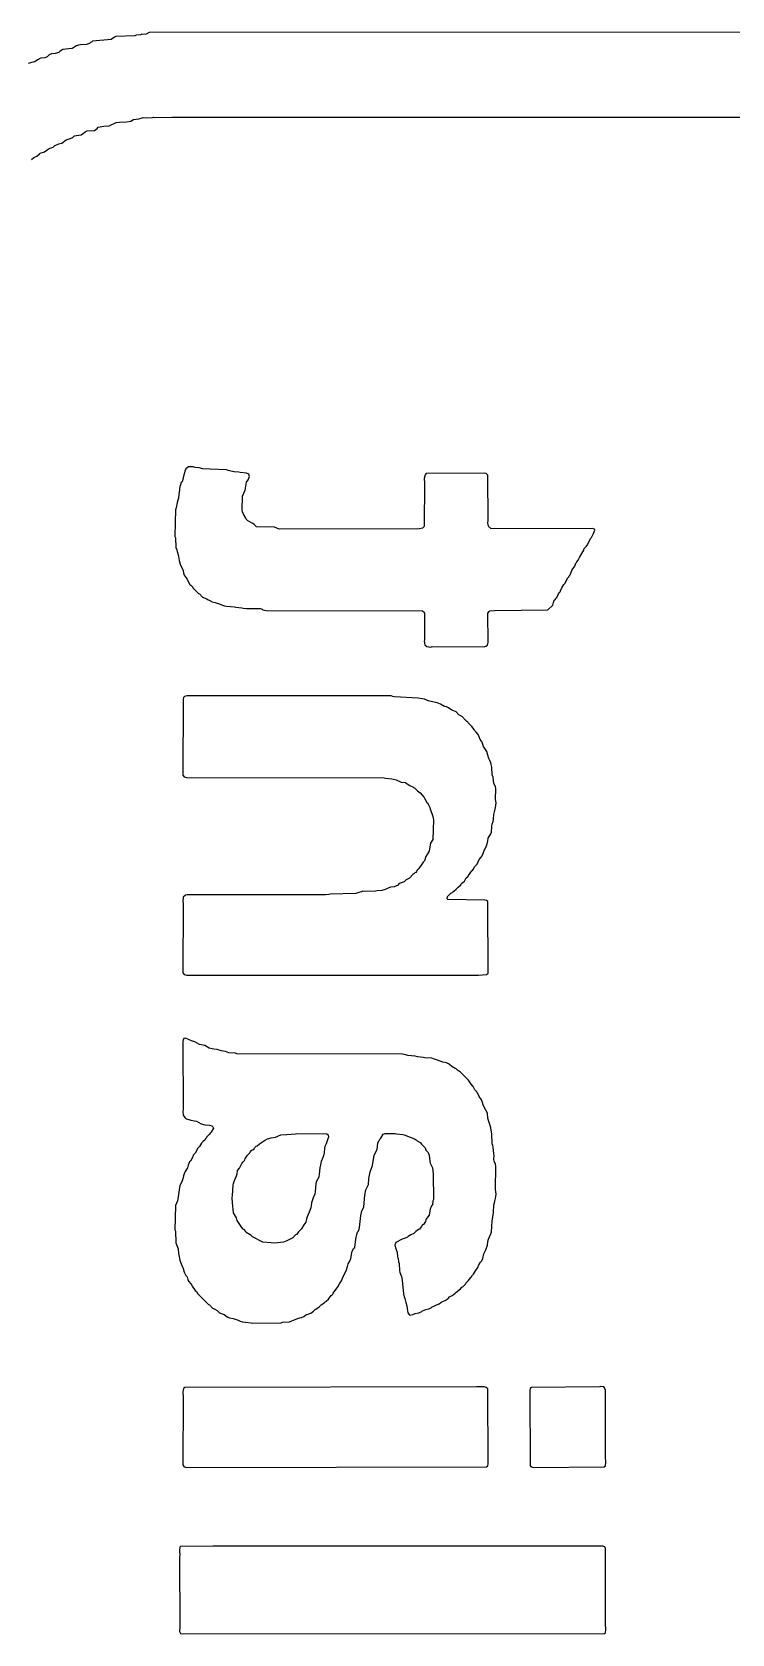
# Model space of a CAD drawing. Header units: inches. Extents: x -0.8 to 12, y -0.1 to 3.7.
# Drawn here: x 0.1511 to 0.2302, y 1.5393 to 1.7201 of the extents above; entities that cross this region are included whole.
import ezdxf

# ---------------------------------------------------------------- set-up
doc = ezdxf.new("R2010")
doc.units = ezdxf.units.IN
doc.header["$MEASUREMENT"] = 0
doc.layers.add('Bottom Overlay', color=54, linetype='Continuous')

msp = doc.modelspace()

# ---------------------------------------------------------------- linework, layer by layer
at = {"layer": 'Bottom Overlay'}
for p, q in [((0.16274, 1.71966), (0.1606, 1.71959)), ((0.16289, 1.71972), (0.16274, 1.71966)), ((0.16336, 1.71977), (0.16289, 1.71972)), ((0.16351, 1.71982), (0.16336, 1.71977)), ((0.16354, 1.71979), (0.16351, 1.71982)), ((0.16403, 1.71982), (0.16354, 1.71979)), ((0.16434, 1.72002), (0.16403, 1.71982)), ((0.32172, 1.72008), (0.16434, 1.72002)), ((0.15432, 1.71791), (0.15417, 1.71775)), ((0.1546, 1.71809), (0.15432, 1.71791)), ((0.1553, 1.71817), (0.1546, 1.71809)), ((0.15566, 1.71822), (0.1553, 1.71817)), ((0.15613, 1.71853), (0.15566, 1.71822)), ((0.15639, 1.71858), (0.15613, 1.71853)), ((0.15659, 1.71863), (0.15639, 1.71858)), ((0.15726, 1.71868), (0.15659, 1.71863)), ((0.15763, 1.71879), (0.15726, 1.71868)), ((0.15773, 1.71889), (0.15763, 1.71879)), ((0.15783, 1.71894), (0.15773, 1.71889)), ((0.15794, 1.71904), (0.15783, 1.71894)), ((0.16005, 1.71925), (0.15794, 1.71904)), ((0.16042, 1.71951), (0.16005, 1.71925)), ((0.1606, 1.71959), (0.16042, 1.71951)), ((0.15122, 1.71667), (0.15068, 1.71654)), ((0.15143, 1.71672), (0.15122, 1.71667)), ((0.15174, 1.71693), (0.15143, 1.71672)), ((0.15184, 1.71698), (0.15174, 1.71693)), ((0.15192, 1.71706), (0.15184, 1.71698)), ((0.15213, 1.71711), (0.15192, 1.71706)), ((0.15256, 1.71718), (0.15213, 1.71711)), ((0.15282, 1.71729), (0.15256, 1.71718)), ((0.15298, 1.71744), (0.15282, 1.71729)), ((0.15308, 1.71749), (0.15298, 1.71744)), ((0.15334, 1.7176), (0.15308, 1.71749)), ((0.15375, 1.71765), (0.15334, 1.7176)), ((0.15417, 1.71775), (0.15375, 1.71765)), ((0.15695, 1.70866), (0.15711, 1.70882)), ((0.15711, 1.70882), (0.15737, 1.70892)), ((0.15737, 1.70892), (0.15819, 1.70897)), ((0.15819, 1.70897), (0.15848, 1.7092)), ((0.15848, 1.7092), (0.15861, 1.70933)), ((0.15861, 1.70933), (0.15923, 1.70944)), ((0.15923, 1.70944), (0.15985, 1.70949)), ((0.15985, 1.70949), (0.16062, 1.70985)), ((0.16062, 1.70985), (0.16098, 1.7099)), ((0.16098, 1.7099), (0.16181, 1.70995)), ((0.16181, 1.70995), (0.16227, 1.71)), ((0.16227, 1.71), (0.16258, 1.71021)), ((0.16258, 1.71021), (0.16318, 1.71029)), ((0.16318, 1.71029), (0.16346, 1.71037)), ((0.16346, 1.71037), (0.16367, 1.71042)), ((0.16367, 1.71042), (0.164, 1.71039)), ((0.164, 1.71039), (0.16473, 1.71044)), ((0.16473, 1.71044), (0.16486, 1.71047)), ((0.16486, 1.71047), (0.16501, 1.71042)), ((0.16501, 1.71042), (0.16692, 1.71047)), ((0.16692, 1.71047), (0.32143, 1.71044)), ((0.15318, 1.70696), (0.15352, 1.70709)), ((0.15352, 1.70709), (0.1537, 1.70727)), ((0.1537, 1.70727), (0.1538, 1.70732)), ((0.1538, 1.70732), (0.15417, 1.70747)), ((0.15417, 1.70747), (0.15448, 1.70753)), ((0.15448, 1.70753), (0.15499, 1.70789)), ((0.15499, 1.70789), (0.15564, 1.70812)), ((0.15564, 1.70812), (0.15572, 1.7082)), ((0.15572, 1.7082), (0.15582, 1.70825)), ((0.15582, 1.70825), (0.15592, 1.70835)), ((0.15592, 1.70835), (0.15613, 1.7084)), ((0.15613, 1.7084), (0.15667, 1.70848)), ((0.15667, 1.70848), (0.15695, 1.70866)), ((0.15107, 1.70567), (0.15132, 1.70592)), ((0.15132, 1.70592), (0.15166, 1.70605)), ((0.15166, 1.70605), (0.15197, 1.70631)), ((0.15197, 1.70631), (0.15205, 1.70639)), ((0.15205, 1.70639), (0.15254, 1.70657)), ((0.15254, 1.70657), (0.15285, 1.70678)), ((0.15285, 1.70678), (0.15293, 1.70685)), ((0.15293, 1.70685), (0.15318, 1.70696)), ((0.16878, 1.67101), (0.1685, 1.67078)), ((0.16932, 1.67098), (0.16878, 1.67101)), ((0.16953, 1.67093), (0.16932, 1.67098)), ((0.17, 1.67088), (0.16953, 1.67093)), ((0.17041, 1.67078), (0.17, 1.67088)), ((0.16798, 1.66923), (0.16788, 1.66897)), ((0.16806, 1.66931), (0.16798, 1.66923)), ((0.16816, 1.66956), (0.16806, 1.66931)), ((0.16824, 1.66995), (0.16816, 1.66956)), ((0.16834, 1.67031), (0.16824, 1.66995)), ((0.16839, 1.67052), (0.16834, 1.67031)), ((0.1685, 1.67078), (0.16839, 1.67052)), ((0.17124, 1.67073), (0.17041, 1.67078)), ((0.17307, 1.67065), (0.17124, 1.67073)), ((0.17328, 1.6706), (0.17307, 1.67065)), ((0.17356, 1.67052), (0.17328, 1.6706)), ((0.17395, 1.67044), (0.17356, 1.67052)), ((0.17446, 1.67039), (0.17395, 1.67044)), ((0.17462, 1.67034), (0.17446, 1.67039)), ((0.17534, 1.67029), (0.17462, 1.67034)), ((0.17521, 1.66835), (0.17534, 1.66925)), ((0.1756, 1.67018), (0.17534, 1.67029)), ((0.17534, 1.66925), (0.17552, 1.66954)), ((0.17552, 1.66954), (0.17568, 1.6699)), ((0.17568, 1.6699), (0.1756, 1.67018)), ((0.19551, 1.67011), (0.19541, 1.66969)), ((0.19541, 1.66969), (0.19546, 1.66918)), ((0.19546, 1.66918), (0.19541, 1.66427)), ((0.19564, 1.67024), (0.19551, 1.67011)), ((0.2022, 1.67029), (0.19564, 1.67024)), ((0.20241, 1.67024), (0.2022, 1.67029)), ((0.20259, 1.67005), (0.20241, 1.67024)), ((0.20264, 1.66489), (0.20259, 1.67005)), ((0.16759, 1.66724), (0.16752, 1.66696)), ((0.16765, 1.66745), (0.16759, 1.66724)), ((0.16772, 1.66789), (0.16765, 1.66745)), ((0.16778, 1.6684), (0.16772, 1.66789)), ((0.16783, 1.66876), (0.16778, 1.6684)), ((0.16788, 1.66897), (0.16783, 1.66876)), ((0.17485, 1.66613), (0.1749, 1.66768)), ((0.1749, 1.66768), (0.17521, 1.66835)), ((0.16734, 1.66615), (0.16728, 1.66471)), ((0.16739, 1.66636), (0.16734, 1.66615)), ((0.16752, 1.66696), (0.16739, 1.66636)), ((0.1749, 1.66592), (0.17485, 1.66613)), ((0.17501, 1.66566), (0.1749, 1.66592)), ((0.17526, 1.6652), (0.17501, 1.66566)), ((0.16728, 1.66471), (0.16726, 1.66313)), ((0.17532, 1.6651), (0.17526, 1.6652)), ((0.1755, 1.66492), (0.17532, 1.6651)), ((0.17606, 1.66461), (0.1755, 1.66492)), ((0.17619, 1.66448), (0.17606, 1.66461)), ((0.17648, 1.66424), (0.17619, 1.66448)), ((0.17849, 1.66419), (0.17648, 1.66424)), ((0.17903, 1.66396), (0.17849, 1.66419)), ((0.19487, 1.66399), (0.17903, 1.66396)), ((0.19523, 1.66409), (0.19487, 1.66399)), ((0.19541, 1.66427), (0.19523, 1.66409)), ((0.20259, 1.66473), (0.20264, 1.66489)), ((0.20264, 1.66442), (0.20259, 1.66473)), ((0.20269, 1.66427), (0.20264, 1.66442)), ((0.20274, 1.66417), (0.20269, 1.66427)), ((0.20282, 1.66414), (0.20274, 1.66417)), ((0.20292, 1.66404), (0.20282, 1.66414)), ((0.21423, 1.66399), (0.20292, 1.66404)), ((0.21439, 1.66404), (0.21423, 1.66399)), ((0.21462, 1.66396), (0.21439, 1.66404)), ((0.21452, 1.66349), (0.21467, 1.66386)), ((0.21467, 1.66386), (0.21462, 1.66396)), ((0.16726, 1.66313), (0.16731, 1.66298)), ((0.16731, 1.66298), (0.16736, 1.66189)), ((0.16736, 1.66189), (0.16747, 1.66164)), ((0.21343, 1.66158), (0.21348, 1.66179)), ((0.21348, 1.66179), (0.21374, 1.66205)), ((0.21374, 1.66205), (0.21379, 1.66215)), ((0.21379, 1.66215), (0.21421, 1.66293)), ((0.21421, 1.66293), (0.21431, 1.66303)), ((0.21431, 1.66303), (0.21452, 1.66349)), ((0.16747, 1.66164), (0.16752, 1.66143)), ((0.16752, 1.66143), (0.16762, 1.66107)), ((0.16762, 1.66107), (0.16767, 1.66086)), ((0.16767, 1.66086), (0.16775, 1.66042)), ((0.16775, 1.66042), (0.16785, 1.66001)), ((0.16785, 1.66001), (0.16796, 1.65975)), ((0.2124, 1.65978), (0.21253, 1.66011)), ((0.21253, 1.66011), (0.21261, 1.66019)), ((0.21261, 1.66019), (0.21266, 1.66029)), ((0.21266, 1.66029), (0.21281, 1.66045)), ((0.21281, 1.66045), (0.21294, 1.66078)), ((0.21294, 1.66078), (0.2132, 1.6612)), ((0.2132, 1.6612), (0.21343, 1.66158)), ((0.16796, 1.65975), (0.16814, 1.65941)), ((0.16814, 1.65941), (0.16824, 1.65905)), ((0.16824, 1.65905), (0.16832, 1.65877)), ((0.16832, 1.65877), (0.16852, 1.65846)), ((0.16852, 1.65846), (0.16865, 1.65833)), ((0.16865, 1.65833), (0.16876, 1.65807)), ((0.21142, 1.65812), (0.21163, 1.65848)), ((0.21163, 1.65848), (0.21173, 1.65859)), ((0.21173, 1.65859), (0.21178, 1.65869)), ((0.21178, 1.65869), (0.21188, 1.65879)), ((0.21188, 1.65879), (0.21206, 1.65929)), ((0.21206, 1.65929), (0.21219, 1.65947)), ((0.21219, 1.65947), (0.2124, 1.65978)), ((0.16876, 1.65807), (0.16896, 1.65771)), ((0.16896, 1.65771), (0.16904, 1.65763)), ((0.16904, 1.65763), (0.16914, 1.65758)), ((0.16914, 1.65758), (0.16927, 1.6574)), ((0.16927, 1.6574), (0.16927, 1.65735)), ((0.16927, 1.65735), (0.16992, 1.6567)), ((0.16992, 1.6567), (0.17002, 1.65665)), ((0.17002, 1.65665), (0.17038, 1.65629)), ((0.21039, 1.65626), (0.21052, 1.6566)), ((0.21052, 1.6566), (0.21064, 1.65678)), ((0.21064, 1.65678), (0.21075, 1.65688)), ((0.21075, 1.65688), (0.2108, 1.65699)), ((0.2108, 1.65699), (0.21095, 1.65735)), ((0.21095, 1.65735), (0.21116, 1.65771)), ((0.21116, 1.65771), (0.21132, 1.65787)), ((0.21132, 1.65787), (0.21142, 1.65812)), ((0.17038, 1.65629), (0.17087, 1.65611)), ((0.17087, 1.65611), (0.171, 1.65598)), ((0.171, 1.65598), (0.17111, 1.65593)), ((0.17111, 1.65593), (0.17147, 1.65577)), ((0.17147, 1.65577), (0.1718, 1.6557)), ((0.1718, 1.6557), (0.17237, 1.65549)), ((0.17237, 1.65549), (0.17263, 1.65539)), ((0.17263, 1.65539), (0.17286, 1.65531)), ((0.17286, 1.65531), (0.17307, 1.65526)), ((0.17307, 1.65526), (0.174, 1.65521)), ((0.174, 1.65521), (0.17415, 1.65515)), ((0.17415, 1.65515), (0.17483, 1.6551)), ((0.17483, 1.6551), (0.17498, 1.65505)), ((0.17498, 1.65505), (0.17534, 1.655)), ((0.17534, 1.655), (0.17687, 1.65502)), ((0.17687, 1.65502), (0.17712, 1.65492)), ((0.17712, 1.65492), (0.1772, 1.65484)), ((0.1772, 1.65484), (0.17756, 1.65479)), ((0.17756, 1.65479), (0.19523, 1.65474)), ((0.19523, 1.65474), (0.19541, 1.65461)), ((0.19541, 1.65461), (0.19546, 1.6544)), ((0.20261, 1.65448), (0.20274, 1.65466)), ((0.20274, 1.65466), (0.20282, 1.65474)), ((0.20282, 1.65474), (0.20334, 1.65479)), ((0.20334, 1.65479), (0.20938, 1.65484)), ((0.20938, 1.65484), (0.20992, 1.65539)), ((0.20992, 1.65539), (0.21, 1.65567)), ((0.21, 1.65567), (0.2101, 1.65593)), ((0.2101, 1.65593), (0.21023, 1.65606)), ((0.21023, 1.65606), (0.21028, 1.65616)), ((0.21028, 1.65616), (0.21039, 1.65626)), ((0.19546, 1.6544), (0.19543, 1.65386)), ((0.19543, 1.65386), (0.19546, 1.65146)), ((0.20264, 1.65115), (0.20261, 1.65448)), ((0.19546, 1.65146), (0.19541, 1.65131)), ((0.19541, 1.65131), (0.19549, 1.65092)), ((0.20256, 1.65087), (0.20264, 1.65115)), ((0.19549, 1.65092), (0.19569, 1.65071)), ((0.19569, 1.65071), (0.19616, 1.65066)), ((0.19616, 1.65066), (0.19631, 1.65071)), ((0.19631, 1.65071), (0.20217, 1.65069)), ((0.20217, 1.65069), (0.20238, 1.65074)), ((0.20238, 1.65074), (0.20256, 1.65087)), ((0.16819, 1.64475), (0.16816, 1.6362)), ((0.16824, 1.64495), (0.16819, 1.64475)), ((0.16834, 1.64506), (0.16824, 1.64495)), ((0.1686, 1.64516), (0.16834, 1.64506)), ((0.19166, 1.64513), (0.1686, 1.64516)), ((0.19187, 1.64508), (0.19166, 1.64513)), ((0.19202, 1.64503), (0.19187, 1.64508)), ((0.19275, 1.64498), (0.19202, 1.64503)), ((0.19404, 1.64493), (0.19275, 1.64498)), ((0.19471, 1.64488), (0.19404, 1.64493)), ((0.19523, 1.64482), (0.19471, 1.64488)), ((0.19543, 1.64477), (0.19523, 1.64482)), ((0.19572, 1.64464), (0.19543, 1.64477)), ((0.19598, 1.64454), (0.19572, 1.64464)), ((0.19618, 1.64449), (0.19598, 1.64454)), ((0.19667, 1.64441), (0.19618, 1.64449)), ((0.19688, 1.64436), (0.19667, 1.64441)), ((0.19724, 1.6442), (0.19688, 1.64436)), ((0.19771, 1.64395), (0.19724, 1.6442)), ((0.19791, 1.64389), (0.19771, 1.64395)), ((0.19817, 1.64379), (0.19791, 1.64389)), ((0.19853, 1.64353), (0.19817, 1.64379)), ((0.19864, 1.64348), (0.19853, 1.64353)), ((0.199, 1.64333), (0.19864, 1.64348)), ((0.19931, 1.64302), (0.199, 1.64333)), ((0.19941, 1.64296), (0.19931, 1.64302)), ((0.19972, 1.64276), (0.19941, 1.64296)), ((0.19982, 1.64271), (0.19972, 1.64276)), ((0.19985, 1.64263), (0.19982, 1.64271)), ((0.20024, 1.64224), (0.19985, 1.64263)), ((0.20034, 1.64219), (0.20024, 1.64224)), ((0.20037, 1.64211), (0.20034, 1.64219)), ((0.20078, 1.6417), (0.20037, 1.64211)), ((0.20104, 1.64134), (0.20078, 1.6417)), ((0.20109, 1.64123), (0.20104, 1.64134)), ((0.20127, 1.64105), (0.20109, 1.64123)), ((0.2015, 1.64077), (0.20127, 1.64105)), ((0.20161, 1.64051), (0.2015, 1.64077)), ((0.20173, 1.64023), (0.20161, 1.64051)), ((0.20194, 1.63992), (0.20173, 1.64023)), ((0.20212, 1.63943), (0.20194, 1.63992)), ((0.20248, 1.63886), (0.20212, 1.63943)), ((0.20259, 1.63844), (0.20248, 1.63886)), ((0.20269, 1.63808), (0.20259, 1.63844)), ((0.20282, 1.63785), (0.20269, 1.63808)), ((0.20292, 1.63759), (0.20282, 1.63785)), ((0.20297, 1.63739), (0.20292, 1.63759)), ((0.20303, 1.63708), (0.20297, 1.63739)), ((0.2031, 1.63622), (0.20303, 1.63708)), ((0.16816, 1.6362), (0.16829, 1.63602)), ((0.16829, 1.63602), (0.16858, 1.63594)), ((0.16858, 1.63594), (0.19089, 1.63589)), ((0.19089, 1.63589), (0.19104, 1.63584)), ((0.19104, 1.63584), (0.19177, 1.63579)), ((0.19177, 1.63579), (0.19192, 1.63573)), ((0.19192, 1.63573), (0.19223, 1.63568)), ((0.19223, 1.63568), (0.1928, 1.63542)), ((0.1928, 1.63542), (0.19329, 1.63535)), ((0.19329, 1.63535), (0.19347, 1.63522)), ((0.19347, 1.63522), (0.19378, 1.63501)), ((0.19378, 1.63501), (0.19412, 1.63488)), ((0.19412, 1.63488), (0.19419, 1.6348)), ((0.19419, 1.6348), (0.1943, 1.63475)), ((0.1943, 1.63475), (0.19456, 1.63449)), ((0.20321, 1.63597), (0.2031, 1.63622)), ((0.20326, 1.63524), (0.20321, 1.63597)), ((0.20344, 1.63491), (0.20326, 1.63524)), ((0.20349, 1.6347), (0.20344, 1.63491)), ((0.20346, 1.63343), (0.20349, 1.6347)), ((0.19456, 1.63449), (0.19466, 1.63444)), ((0.19466, 1.63444), (0.19494, 1.63421)), ((0.19494, 1.63421), (0.19518, 1.63393)), ((0.19518, 1.63393), (0.19541, 1.63369)), ((0.19541, 1.63369), (0.19546, 1.63359)), ((0.19546, 1.63359), (0.19572, 1.63312)), ((0.19572, 1.63312), (0.19582, 1.63302)), ((0.19582, 1.63302), (0.19587, 1.63292)), ((0.19587, 1.63292), (0.19603, 1.63256)), ((0.20352, 1.63307), (0.20346, 1.63343)), ((0.20346, 1.63256), (0.20352, 1.63307)), ((0.19603, 1.63256), (0.19608, 1.63235)), ((0.19608, 1.63235), (0.19626, 1.63186)), ((0.19626, 1.63186), (0.19639, 1.63152)), ((0.19639, 1.63152), (0.19644, 1.63116)), ((0.19644, 1.63116), (0.19639, 1.62894)), ((0.20318, 1.63098), (0.20323, 1.63124)), ((0.20323, 1.63124), (0.20328, 1.63176)), ((0.20328, 1.63176), (0.20334, 1.63207)), ((0.20334, 1.63207), (0.20341, 1.63235)), ((0.20341, 1.63235), (0.20346, 1.63256)), ((0.20264, 1.6291), (0.20295, 1.62956)), ((0.20295, 1.62956), (0.203, 1.62977)), ((0.203, 1.62977), (0.20305, 1.63044)), ((0.20305, 1.63044), (0.2031, 1.63065)), ((0.2031, 1.63065), (0.20318, 1.63098)), ((0.19598, 1.6276), (0.19561, 1.62703)), ((0.19608, 1.62832), (0.19598, 1.6276)), ((0.19613, 1.62853), (0.19608, 1.62832)), ((0.19639, 1.62894), (0.19613, 1.62853)), ((0.20202, 1.62729), (0.2022, 1.62778)), ((0.2022, 1.62778), (0.20228, 1.62786)), ((0.20228, 1.62786), (0.20243, 1.62822)), ((0.20243, 1.62822), (0.20254, 1.62858)), ((0.20254, 1.62858), (0.20259, 1.62879)), ((0.20259, 1.62879), (0.20264, 1.6291)), ((0.19481, 1.62566), (0.19458, 1.62543)), ((0.19515, 1.62615), (0.19481, 1.62566)), ((0.1952, 1.62626), (0.19515, 1.62615)), ((0.1953, 1.62636), (0.1952, 1.62626)), ((0.19536, 1.62646), (0.1953, 1.62636)), ((0.19543, 1.62654), (0.19536, 1.62646)), ((0.19561, 1.62703), (0.19543, 1.62654)), ((0.20093, 1.62553), (0.20114, 1.62589)), ((0.20114, 1.62589), (0.2014, 1.62615)), ((0.2014, 1.62615), (0.20161, 1.62667)), ((0.20161, 1.62667), (0.20184, 1.62695)), ((0.20184, 1.62695), (0.20197, 1.62708)), ((0.20197, 1.62708), (0.20202, 1.62729)), ((0.19259, 1.62396), (0.19239, 1.62375)), ((0.19316, 1.62416), (0.19259, 1.62396)), ((0.19337, 1.62437), (0.19316, 1.62416)), ((0.19373, 1.62458), (0.19337, 1.62437)), ((0.19414, 1.62499), (0.19373, 1.62458)), ((0.19425, 1.62504), (0.19414, 1.62499)), ((0.19435, 1.62515), (0.19425, 1.62504)), ((0.19445, 1.6252), (0.19435, 1.62515)), ((0.19453, 1.62533), (0.19445, 1.6252)), ((0.19458, 1.62543), (0.19453, 1.62533)), ((0.19926, 1.62354), (0.19954, 1.62383)), ((0.19954, 1.62383), (0.19959, 1.62393)), ((0.19959, 1.62393), (0.19967, 1.62401)), ((0.19967, 1.62401), (0.19977, 1.62406)), ((0.19977, 1.62406), (0.19995, 1.62424)), ((0.19995, 1.62424), (0.20016, 1.6246)), ((0.20016, 1.6246), (0.20029, 1.62473)), ((0.20029, 1.62473), (0.20037, 1.62476)), ((0.20037, 1.62476), (0.20042, 1.62486)), ((0.20042, 1.62486), (0.2008, 1.6254)), ((0.2008, 1.6254), (0.20088, 1.62543)), ((0.20088, 1.62543), (0.20093, 1.62553)), ((0.16819, 1.62243), (0.16814, 1.62192)), ((0.16845, 1.62264), (0.16819, 1.62243)), ((0.16865, 1.62269), (0.16845, 1.62264)), ((0.18428, 1.62267), (0.16865, 1.62269)), ((0.18464, 1.62272), (0.18428, 1.62267)), ((0.18479, 1.62277), (0.18464, 1.62272)), ((0.18769, 1.62282), (0.18479, 1.62277)), ((0.18802, 1.62295), (0.18769, 1.62282)), ((0.18831, 1.62303), (0.18802, 1.62295)), ((0.18846, 1.62308), (0.18831, 1.62303)), ((0.18869, 1.62305), (0.18846, 1.62308)), ((0.18991, 1.62308), (0.18869, 1.62305)), ((0.19011, 1.62313), (0.18991, 1.62308)), ((0.19063, 1.62318), (0.19011, 1.62313)), ((0.19099, 1.62329), (0.19063, 1.62318)), ((0.19135, 1.62344), (0.19099, 1.62329)), ((0.19161, 1.62354), (0.19135, 1.62344)), ((0.19202, 1.6236), (0.19161, 1.62354)), ((0.19228, 1.6237), (0.19202, 1.6236)), ((0.19239, 1.62375), (0.19228, 1.6237)), ((0.19799, 1.62223), (0.19804, 1.62249)), ((0.19807, 1.62215), (0.19799, 1.62223)), ((0.19804, 1.62249), (0.19843, 1.62287)), ((0.20225, 1.6221), (0.19807, 1.62215)), ((0.19843, 1.62287), (0.19853, 1.62292)), ((0.19853, 1.62292), (0.19864, 1.62303)), ((0.19864, 1.62303), (0.19874, 1.62308)), ((0.19874, 1.62308), (0.19902, 1.62331)), ((0.19902, 1.62331), (0.19915, 1.62349)), ((0.19915, 1.62349), (0.19926, 1.62354)), ((0.20246, 1.62205), (0.20225, 1.6221)), ((0.20259, 1.62192), (0.20246, 1.62205)), ((0.16814, 1.62192), (0.16819, 1.62176)), ((0.16819, 1.62176), (0.16816, 1.61389)), ((0.20264, 1.61386), (0.20259, 1.62192)), ((0.16816, 1.61389), (0.16829, 1.6137)), ((0.16829, 1.6137), (0.16858, 1.61363)), ((0.16858, 1.61363), (0.20148, 1.61363)), ((0.20148, 1.61363), (0.20153, 1.61363)), ((0.20153, 1.61363), (0.20246, 1.61368)), ((0.20246, 1.61368), (0.20264, 1.61386)), ((0.16819, 1.60637), (0.16816, 1.60609)), ((0.16816, 1.60609), (0.16819, 1.59842)), ((0.16827, 1.60645), (0.16819, 1.60637)), ((0.16847, 1.6065), (0.16827, 1.60645)), ((0.16914, 1.60619), (0.16847, 1.6065)), ((0.16951, 1.60609), (0.16914, 1.60619)), ((0.17002, 1.60578), (0.16951, 1.60609)), ((0.17044, 1.60573), (0.17002, 1.60578)), ((0.17064, 1.60567), (0.17044, 1.60573)), ((0.17111, 1.60536), (0.17064, 1.60567)), ((0.17147, 1.60531), (0.17111, 1.60536)), ((0.17167, 1.60526), (0.17147, 1.60531)), ((0.17204, 1.60521), (0.17167, 1.60526)), ((0.17224, 1.60516), (0.17204, 1.60521)), ((0.17253, 1.60508), (0.17224, 1.60516)), ((0.17297, 1.605), (0.17253, 1.60508)), ((0.17333, 1.60485), (0.17297, 1.605)), ((0.1741, 1.6048), (0.17333, 1.60485)), ((0.17426, 1.60474), (0.1741, 1.6048)), ((0.19295, 1.60469), (0.17426, 1.60474)), ((0.19332, 1.60464), (0.19295, 1.60469)), ((0.19357, 1.60454), (0.19332, 1.60464)), ((0.1944, 1.60449), (0.19357, 1.60454)), ((0.19466, 1.60438), (0.1944, 1.60449)), ((0.19533, 1.60433), (0.19466, 1.60438)), ((0.19549, 1.60428), (0.19533, 1.60433)), ((0.19626, 1.60423), (0.19549, 1.60428)), ((0.19647, 1.60418), (0.19626, 1.60423)), ((0.1968, 1.60405), (0.19647, 1.60418)), ((0.19753, 1.60379), (0.1968, 1.60405)), ((0.19791, 1.60371), (0.19753, 1.60379)), ((0.19817, 1.60361), (0.19791, 1.60371)), ((0.19825, 1.60353), (0.19817, 1.60361)), ((0.19853, 1.6033), (0.19825, 1.60353)), ((0.19889, 1.60309), (0.19853, 1.6033)), ((0.199, 1.60304), (0.19889, 1.60309)), ((0.19915, 1.60288), (0.199, 1.60304)), ((0.19951, 1.60268), (0.19915, 1.60288)), ((0.20042, 1.60177), (0.19951, 1.60268)), ((0.20062, 1.60141), (0.20042, 1.60177)), ((0.2007, 1.60133), (0.20062, 1.60141)), ((0.20093, 1.60105), (0.2007, 1.60133)), ((0.20114, 1.60069), (0.20093, 1.60105)), ((0.20119, 1.60059), (0.20114, 1.60069)), ((0.20135, 1.60043), (0.20119, 1.60059)), ((0.2014, 1.60033), (0.20135, 1.60043)), ((0.20148, 1.60025), (0.2014, 1.60033)), ((0.20161, 1.59991), (0.20148, 1.60025)), ((0.20186, 1.59955), (0.20161, 1.59991)), ((0.20194, 1.59937), (0.20186, 1.59955)), ((0.20212, 1.59888), (0.20194, 1.59937)), ((0.20228, 1.59852), (0.20212, 1.59888)), ((0.20233, 1.59842), (0.20228, 1.59852)), ((0.16819, 1.59842), (0.16814, 1.59826)), ((0.16814, 1.59826), (0.16821, 1.59782)), ((0.16821, 1.59782), (0.16839, 1.59754)), ((0.16839, 1.59754), (0.16847, 1.59746)), ((0.16847, 1.59746), (0.16858, 1.59741)), ((0.16858, 1.59741), (0.16883, 1.59731)), ((0.16883, 1.59731), (0.16904, 1.59725)), ((0.16904, 1.59725), (0.16948, 1.59718)), ((0.16948, 1.59718), (0.16969, 1.59713)), ((0.16969, 1.59713), (0.17023, 1.59684)), ((0.17023, 1.59684), (0.17064, 1.59674)), ((0.17064, 1.59674), (0.17116, 1.59669)), ((0.17116, 1.59669), (0.17144, 1.59661)), ((0.20241, 1.59834), (0.20233, 1.59842)), ((0.20254, 1.598), (0.20241, 1.59834)), ((0.20259, 1.59749), (0.20254, 1.598)), ((0.20266, 1.5972), (0.20259, 1.59749)), ((0.20279, 1.59687), (0.20266, 1.5972)), ((0.20285, 1.59666), (0.20279, 1.59687)), ((0.17049, 1.59488), (0.17041, 1.59485)), ((0.17062, 1.59501), (0.17049, 1.59488)), ((0.17067, 1.59511), (0.17062, 1.59501)), ((0.17077, 1.59521), (0.17067, 1.59511)), ((0.17082, 1.59532), (0.17077, 1.59521)), ((0.17118, 1.59568), (0.17082, 1.59532)), ((0.17124, 1.59578), (0.17118, 1.59568)), ((0.17134, 1.59589), (0.17124, 1.59578)), ((0.1716, 1.59635), (0.17134, 1.59589)), ((0.17144, 1.59661), (0.17155, 1.59651)), ((0.17155, 1.59651), (0.1716, 1.59635)), ((0.17681, 1.59459), (0.17738, 1.59496)), ((0.17738, 1.59496), (0.17772, 1.59514)), ((0.17772, 1.59514), (0.17813, 1.59524)), ((0.17813, 1.59524), (0.17862, 1.59532)), ((0.17862, 1.59532), (0.17922, 1.5956)), ((0.17922, 1.5956), (0.17989, 1.59565)), ((0.17989, 1.59565), (0.18087, 1.59571)), ((0.18087, 1.59571), (0.18102, 1.59576)), ((0.18102, 1.59576), (0.18443, 1.59571)), ((0.18454, 1.59514), (0.18433, 1.59457)), ((0.18443, 1.59571), (0.18456, 1.59558)), ((0.18459, 1.59534), (0.18454, 1.59514)), ((0.18456, 1.59558), (0.18459, 1.59534)), ((0.19019, 1.59465), (0.19027, 1.59493)), ((0.19027, 1.59493), (0.19035, 1.59501)), ((0.19035, 1.59501), (0.1904, 1.59511)), ((0.1904, 1.59511), (0.1905, 1.59521)), ((0.1905, 1.59521), (0.19076, 1.59568)), ((0.19076, 1.59568), (0.19099, 1.59576)), ((0.19099, 1.59576), (0.19153, 1.59573)), ((0.19153, 1.59573), (0.19213, 1.59576)), ((0.19213, 1.59576), (0.19228, 1.59571)), ((0.19228, 1.59571), (0.19301, 1.59565)), ((0.19301, 1.59565), (0.19316, 1.5956)), ((0.19316, 1.5956), (0.19383, 1.59534)), ((0.19383, 1.59534), (0.19432, 1.59516)), ((0.19432, 1.59516), (0.1945, 1.59503)), ((0.1945, 1.59503), (0.19461, 1.59493)), ((0.19461, 1.59493), (0.19497, 1.59472)), ((0.20295, 1.5964), (0.20285, 1.59666)), ((0.203, 1.59589), (0.20295, 1.5964)), ((0.20305, 1.59573), (0.203, 1.59589)), ((0.2031, 1.59459), (0.20305, 1.59573)), ((0.16927, 1.5931), (0.16901, 1.59263)), ((0.16932, 1.5933), (0.16927, 1.5931)), ((0.16953, 1.59351), (0.16932, 1.5933)), ((0.16984, 1.59408), (0.16953, 1.59351)), ((0.17005, 1.59428), (0.16984, 1.59408)), ((0.17025, 1.59465), (0.17005, 1.59428)), ((0.17036, 1.59475), (0.17025, 1.59465)), ((0.17041, 1.59485), (0.17036, 1.59475)), ((0.17524, 1.59297), (0.17545, 1.59328)), ((0.17545, 1.59328), (0.17568, 1.59351)), ((0.17568, 1.59351), (0.17573, 1.59361)), ((0.17573, 1.59361), (0.17596, 1.59385)), ((0.17596, 1.59385), (0.17606, 1.5939)), ((0.17606, 1.5939), (0.17619, 1.59403)), ((0.17619, 1.59403), (0.17625, 1.59413)), ((0.17625, 1.59413), (0.17643, 1.59431)), ((0.17643, 1.59431), (0.17653, 1.59436)), ((0.17653, 1.59436), (0.17681, 1.59459)), ((0.18402, 1.59323), (0.18397, 1.59302)), ((0.1841, 1.59356), (0.18402, 1.59323)), ((0.18415, 1.59408), (0.1841, 1.59356)), ((0.1842, 1.59428), (0.18415, 1.59408)), ((0.18433, 1.59457), (0.1842, 1.59428)), ((0.18957, 1.59212), (0.18975, 1.59328)), ((0.18975, 1.59328), (0.19009, 1.59392)), ((0.19009, 1.59392), (0.19019, 1.59465)), ((0.19497, 1.59472), (0.1951, 1.59454)), ((0.1951, 1.59454), (0.19551, 1.59413)), ((0.19551, 1.59413), (0.19561, 1.59387)), ((0.19561, 1.59387), (0.19585, 1.59359)), ((0.19585, 1.59359), (0.19598, 1.5933)), ((0.19598, 1.5933), (0.19605, 1.59261)), ((0.20316, 1.59439), (0.2031, 1.59459)), ((0.20321, 1.59423), (0.20316, 1.59439)), ((0.20326, 1.59346), (0.20321, 1.59423)), ((0.20331, 1.5933), (0.20326, 1.59346)), ((0.20326, 1.59284), (0.20331, 1.5933)), ((0.16842, 1.59147), (0.16829, 1.59119)), ((0.16868, 1.59188), (0.16842, 1.59147)), ((0.16876, 1.59217), (0.16868, 1.59188)), ((0.16891, 1.59253), (0.16876, 1.59217)), ((0.16901, 1.59263), (0.16891, 1.59253)), ((0.17428, 1.59119), (0.17433, 1.59155)), ((0.17433, 1.59155), (0.17457, 1.59183)), ((0.17457, 1.59183), (0.17483, 1.59235)), ((0.17483, 1.59235), (0.17495, 1.59253)), ((0.17495, 1.59253), (0.17511, 1.59268)), ((0.17511, 1.59268), (0.17516, 1.59279)), ((0.17516, 1.59279), (0.17521, 1.59294)), ((0.17521, 1.59294), (0.17524, 1.59297)), ((0.18363, 1.59186), (0.18355, 1.59116)), ((0.18368, 1.59222), (0.18363, 1.59186)), ((0.18379, 1.59258), (0.18368, 1.59222)), ((0.18397, 1.59302), (0.18379, 1.59258)), ((0.18916, 1.59067), (0.18929, 1.59142)), ((0.18929, 1.59142), (0.18957, 1.59212)), ((0.19605, 1.59261), (0.1961, 1.5924)), ((0.1961, 1.5924), (0.19634, 1.59186)), ((0.19634, 1.59186), (0.19641, 1.59121)), ((0.20331, 1.59263), (0.20326, 1.59284)), ((0.20344, 1.5923), (0.20331, 1.59263)), ((0.20349, 1.59204), (0.20344, 1.5923)), ((0.20346, 1.58943), (0.20349, 1.59204)), ((0.16778, 1.58964), (0.16765, 1.58884)), ((0.16783, 1.58984), (0.16778, 1.58964)), ((0.16806, 1.59039), (0.16783, 1.58984)), ((0.16816, 1.59064), (0.16806, 1.59039)), ((0.16824, 1.59098), (0.16816, 1.59064)), ((0.16829, 1.59119), (0.16824, 1.59098)), ((0.17377, 1.58871), (0.17382, 1.58995)), ((0.17382, 1.58995), (0.17387, 1.5901)), ((0.17387, 1.5901), (0.174, 1.59044)), ((0.174, 1.59044), (0.17423, 1.59098)), ((0.17423, 1.59098), (0.17428, 1.59119)), ((0.18317, 1.59005), (0.18309, 1.5892)), ((0.18322, 1.59026), (0.18317, 1.59005)), ((0.18332, 1.59051), (0.18322, 1.59026)), ((0.1834, 1.59059), (0.18332, 1.59051)), ((0.1835, 1.59085), (0.1834, 1.59059)), ((0.18355, 1.59116), (0.1835, 1.59085)), ((0.18882, 1.5894), (0.18911, 1.59)), ((0.18911, 1.59), (0.18916, 1.59067)), ((0.19641, 1.59121), (0.19644, 1.58829)), ((0.16754, 1.58816), (0.16731, 1.58762)), ((0.16759, 1.58837), (0.16754, 1.58816)), ((0.16765, 1.58884), (0.16759, 1.58837)), ((0.17371, 1.58855), (0.17377, 1.58871)), ((0.17374, 1.58842), (0.17371, 1.58855)), ((0.17379, 1.58754), (0.17374, 1.58842)), ((0.1827, 1.58793), (0.18265, 1.58757)), ((0.18275, 1.58814), (0.1827, 1.58793)), ((0.18288, 1.58847), (0.18275, 1.58814)), ((0.18304, 1.58889), (0.18288, 1.58847)), ((0.18309, 1.5892), (0.18304, 1.58889)), ((0.18859, 1.58742), (0.18864, 1.58793)), ((0.18864, 1.58793), (0.18872, 1.58878)), ((0.18872, 1.58878), (0.18882, 1.5894)), ((0.19634, 1.58767), (0.19623, 1.58757)), ((0.19639, 1.58814), (0.19634, 1.58767)), ((0.19644, 1.58829), (0.19639, 1.58814)), ((0.20323, 1.58682), (0.20328, 1.58765)), ((0.20328, 1.58765), (0.20334, 1.58791)), ((0.20334, 1.58791), (0.20339, 1.58811)), ((0.20339, 1.58811), (0.20346, 1.5884)), ((0.20352, 1.58891), (0.20346, 1.58943)), ((0.20346, 1.5884), (0.20352, 1.58891)), ((0.16731, 1.58762), (0.16726, 1.58488)), ((0.17387, 1.5868), (0.17379, 1.58754)), ((0.17423, 1.58623), (0.17387, 1.5868)), ((0.17428, 1.58592), (0.17423, 1.58623)), ((0.17475, 1.58525), (0.17428, 1.58592)), ((0.18213, 1.58612), (0.18206, 1.58574)), ((0.18219, 1.58633), (0.18213, 1.58612)), ((0.18229, 1.58659), (0.18219, 1.58633)), ((0.18242, 1.58687), (0.18229, 1.58659)), ((0.1826, 1.58736), (0.18242, 1.58687)), ((0.18265, 1.58757), (0.1826, 1.58736)), ((0.18812, 1.58514), (0.1882, 1.58615)), ((0.1882, 1.58615), (0.18825, 1.58646)), ((0.18825, 1.58646), (0.18836, 1.58703)), ((0.18836, 1.58703), (0.18859, 1.58742)), ((0.19561, 1.58602), (0.19556, 1.58581)), ((0.19598, 1.58654), (0.19561, 1.58602)), ((0.19603, 1.587), (0.19598, 1.58654)), ((0.19608, 1.58721), (0.19603, 1.587)), ((0.19623, 1.58757), (0.19608, 1.58721)), ((0.203, 1.58463), (0.20308, 1.58584)), ((0.20308, 1.58584), (0.20323, 1.58682)), ((0.16726, 1.58488), (0.16731, 1.58473)), ((0.16731, 1.58473), (0.16736, 1.58339)), ((0.1748, 1.58514), (0.17475, 1.58525)), ((0.17498, 1.58496), (0.1748, 1.58514)), ((0.17508, 1.58491), (0.17498, 1.58496)), ((0.17526, 1.58468), (0.17508, 1.58491)), ((0.17532, 1.58457), (0.17526, 1.58468)), ((0.17575, 1.58429), (0.17532, 1.58457)), ((0.17586, 1.58424), (0.17575, 1.58429)), ((0.17601, 1.58408), (0.17586, 1.58424)), ((0.1772, 1.58346), (0.17601, 1.58408)), ((0.18087, 1.58429), (0.18056, 1.58398)), ((0.18097, 1.58434), (0.18087, 1.58429)), ((0.18115, 1.58452), (0.18097, 1.58434)), ((0.1812, 1.58463), (0.18115, 1.58452)), ((0.18157, 1.58499), (0.1812, 1.58463)), ((0.1818, 1.58543), (0.18157, 1.58499)), ((0.18206, 1.58574), (0.1818, 1.58543)), ((0.18769, 1.58377), (0.18774, 1.58403)), ((0.18774, 1.58403), (0.18779, 1.58434)), ((0.18779, 1.58434), (0.18789, 1.5846)), ((0.18789, 1.5846), (0.18797, 1.58468)), ((0.18797, 1.58468), (0.18807, 1.58494)), ((0.18807, 1.58494), (0.18812, 1.58514)), ((0.19352, 1.58403), (0.19326, 1.58393)), ((0.1936, 1.58411), (0.19352, 1.58403)), ((0.19391, 1.58432), (0.1936, 1.58411)), ((0.19425, 1.58445), (0.19391, 1.58432)), ((0.19448, 1.58468), (0.19425, 1.58445)), ((0.19476, 1.58491), (0.19448, 1.58468)), ((0.19487, 1.58496), (0.19476, 1.58491)), ((0.19505, 1.58519), (0.19487, 1.58496)), ((0.1951, 1.5853), (0.19505, 1.58519)), ((0.19523, 1.58543), (0.1951, 1.5853)), ((0.19533, 1.58548), (0.19523, 1.58543)), ((0.19556, 1.58581), (0.19533, 1.58548)), ((0.20266, 1.58383), (0.20277, 1.58408)), ((0.20277, 1.58408), (0.20295, 1.58442)), ((0.20295, 1.58442), (0.203, 1.58463)), ((0.16736, 1.58339), (0.16757, 1.58292)), ((0.16757, 1.58292), (0.16762, 1.58272)), ((0.16762, 1.58272), (0.16767, 1.5822)), ((0.17813, 1.58341), (0.1772, 1.58346)), ((0.17834, 1.58336), (0.17813, 1.58341)), ((0.17885, 1.58341), (0.17834, 1.58336)), ((0.17953, 1.58346), (0.17885, 1.58341)), ((0.17989, 1.58362), (0.17953, 1.58346)), ((0.18056, 1.58398), (0.17989, 1.58362)), ((0.18714, 1.58163), (0.18722, 1.58228)), ((0.18722, 1.58228), (0.18727, 1.58248)), ((0.18727, 1.58248), (0.18748, 1.58279)), ((0.18748, 1.58279), (0.18756, 1.58287)), ((0.18756, 1.58287), (0.18763, 1.58321)), ((0.18763, 1.58321), (0.18769, 1.58377)), ((0.19215, 1.58334), (0.1921, 1.58318)), ((0.1921, 1.58318), (0.19215, 1.58282)), ((0.19221, 1.58344), (0.19215, 1.58334)), ((0.19215, 1.58282), (0.19236, 1.58235)), ((0.19293, 1.5838), (0.19221, 1.58344)), ((0.19236, 1.58235), (0.19241, 1.58179)), ((0.19326, 1.58393), (0.19293, 1.5838)), ((0.20215, 1.58217), (0.20238, 1.58261)), ((0.20238, 1.58261), (0.20254, 1.58313)), ((0.20254, 1.58313), (0.20261, 1.58357)), ((0.20261, 1.58357), (0.20266, 1.58383)), ((0.16767, 1.5822), (0.16772, 1.58204)), ((0.16772, 1.58204), (0.1678, 1.58145)), ((0.1678, 1.58145), (0.16796, 1.58104)), ((0.16796, 1.58104), (0.16819, 1.58049)), ((0.16819, 1.58049), (0.16829, 1.58008)), ((0.18663, 1.58034), (0.18673, 1.58075)), ((0.18673, 1.58075), (0.18681, 1.58104)), ((0.18681, 1.58104), (0.18701, 1.58135)), ((0.18701, 1.58135), (0.18714, 1.58163)), ((0.19241, 1.58179), (0.19246, 1.58163)), ((0.19246, 1.58163), (0.19252, 1.58127)), ((0.19252, 1.58127), (0.19257, 1.58106)), ((0.19257, 1.58106), (0.19262, 1.58024)), ((0.20119, 1.58024), (0.20145, 1.5806)), ((0.20145, 1.5806), (0.20158, 1.58093)), ((0.20158, 1.58093), (0.20176, 1.58122)), ((0.20176, 1.58122), (0.20192, 1.58137)), ((0.20192, 1.58137), (0.20202, 1.58163)), ((0.20202, 1.58163), (0.20215, 1.58217)), ((0.16829, 1.58008), (0.1685, 1.57972)), ((0.1685, 1.57972), (0.16865, 1.57956)), ((0.16865, 1.57956), (0.16873, 1.57928)), ((0.16873, 1.57928), (0.16878, 1.57907)), ((0.16878, 1.57907), (0.16904, 1.57876)), ((0.16904, 1.57876), (0.16917, 1.57864)), ((0.16917, 1.57864), (0.16922, 1.57853)), ((0.18565, 1.57843), (0.18585, 1.57879)), ((0.18585, 1.57879), (0.18606, 1.5791)), ((0.18606, 1.5791), (0.18624, 1.57959)), ((0.18624, 1.57959), (0.18642, 1.57987)), ((0.18642, 1.57987), (0.18663, 1.58034)), ((0.19262, 1.58024), (0.19267, 1.58008)), ((0.19267, 1.58008), (0.19272, 1.57987)), ((0.19272, 1.57987), (0.19283, 1.57962)), ((0.19283, 1.57962), (0.19293, 1.5792)), ((0.19293, 1.5792), (0.19308, 1.57765)), ((0.19977, 1.57845), (0.20006, 1.57874)), ((0.20006, 1.57874), (0.20011, 1.57884)), ((0.20011, 1.57884), (0.20042, 1.57915)), ((0.20042, 1.57915), (0.20047, 1.57925)), ((0.20047, 1.57925), (0.2007, 1.57954)), ((0.2007, 1.57954), (0.20083, 1.57967)), ((0.20083, 1.57967), (0.20088, 1.57977)), ((0.20088, 1.57977), (0.20099, 1.57987)), ((0.20099, 1.57987), (0.20119, 1.58024)), ((0.16922, 1.57853), (0.16956, 1.57804)), ((0.16956, 1.57804), (0.16969, 1.57791)), ((0.16969, 1.57791), (0.16984, 1.57765)), ((0.16984, 1.57765), (0.17105, 1.57644)), ((0.18423, 1.57675), (0.18433, 1.5768)), ((0.18433, 1.5768), (0.18461, 1.57703)), ((0.18461, 1.57703), (0.18466, 1.57714)), ((0.18466, 1.57714), (0.1849, 1.57747)), ((0.1849, 1.57747), (0.185, 1.57752)), ((0.185, 1.57752), (0.18508, 1.5776)), ((0.18508, 1.5776), (0.18513, 1.57771)), ((0.18513, 1.57771), (0.18565, 1.57843)), ((0.19308, 1.57765), (0.19316, 1.57732)), ((0.19316, 1.57732), (0.19321, 1.57711)), ((0.19321, 1.57711), (0.19334, 1.57667)), ((0.1974, 1.57675), (0.19776, 1.5769)), ((0.19776, 1.5769), (0.19812, 1.57711)), ((0.19812, 1.57711), (0.19825, 1.57729)), ((0.19825, 1.57729), (0.19858, 1.57747)), ((0.19858, 1.57747), (0.19869, 1.57752)), ((0.19869, 1.57752), (0.19892, 1.57771)), ((0.19892, 1.57771), (0.19897, 1.57781)), ((0.19897, 1.57781), (0.19949, 1.57822)), ((0.19949, 1.57822), (0.19967, 1.5784)), ((0.19967, 1.5784), (0.19977, 1.57845)), ((0.17105, 1.57644), (0.17116, 1.57639)), ((0.17116, 1.57639), (0.17152, 1.57603)), ((0.17152, 1.57603), (0.17178, 1.57592)), ((0.17178, 1.57592), (0.17204, 1.57577)), ((0.17204, 1.57577), (0.17229, 1.57551)), ((0.17229, 1.57551), (0.17281, 1.5753)), ((0.17281, 1.5753), (0.17317, 1.57505)), ((0.17317, 1.57505), (0.17343, 1.57494)), ((0.18157, 1.57497), (0.18182, 1.57507)), ((0.18182, 1.57507), (0.182, 1.57525)), ((0.182, 1.57525), (0.18216, 1.5753)), ((0.18216, 1.5753), (0.18219, 1.57533)), ((0.18219, 1.57533), (0.1826, 1.57548)), ((0.1826, 1.57548), (0.18291, 1.57569)), ((0.18291, 1.57569), (0.18309, 1.57587)), ((0.18309, 1.57587), (0.18319, 1.57592)), ((0.18319, 1.57592), (0.18355, 1.57618)), ((0.18355, 1.57618), (0.18376, 1.57639)), ((0.18376, 1.57639), (0.18386, 1.57644)), ((0.18386, 1.57644), (0.18415, 1.57667)), ((0.18415, 1.57667), (0.18423, 1.57675)), ((0.19334, 1.57667), (0.19344, 1.57631)), ((0.19344, 1.57631), (0.19352, 1.57572)), ((0.19352, 1.57572), (0.19357, 1.57551)), ((0.19357, 1.57551), (0.1937, 1.57533)), ((0.1937, 1.57533), (0.19378, 1.57525)), ((0.19378, 1.57525), (0.19414, 1.5753)), ((0.19414, 1.5753), (0.1944, 1.57541)), ((0.1944, 1.57541), (0.19481, 1.57551)), ((0.19481, 1.57551), (0.19515, 1.57564)), ((0.19515, 1.57564), (0.19523, 1.57572)), ((0.19523, 1.57572), (0.19559, 1.57587)), ((0.19559, 1.57587), (0.19592, 1.57595)), ((0.19592, 1.57595), (0.19618, 1.57605)), ((0.19618, 1.57605), (0.19631, 1.57618)), ((0.19631, 1.57618), (0.19641, 1.57623)), ((0.19641, 1.57623), (0.19678, 1.57639)), ((0.19678, 1.57639), (0.19711, 1.57652)), ((0.19711, 1.57652), (0.19729, 1.57665)), ((0.19729, 1.57665), (0.1974, 1.57675)), ((0.17343, 1.57494), (0.17382, 1.57486)), ((0.17382, 1.57486), (0.17439, 1.57466)), ((0.17439, 1.57466), (0.17464, 1.57455)), ((0.17464, 1.57455), (0.17488, 1.57448)), ((0.17488, 1.57448), (0.17524, 1.57443)), ((0.17524, 1.57443), (0.17586, 1.57437)), ((0.17586, 1.57437), (0.17601, 1.57432)), ((0.17601, 1.57432), (0.17927, 1.57437)), ((0.17927, 1.57437), (0.17942, 1.57443)), ((0.17942, 1.57443), (0.1802, 1.57448)), ((0.1802, 1.57448), (0.18046, 1.57458)), ((0.18046, 1.57458), (0.18102, 1.57484)), ((0.18102, 1.57484), (0.18136, 1.57492)), ((0.18136, 1.57492), (0.18157, 1.57497)), ((0.16824, 1.56696), (0.16814, 1.5666)), ((0.16814, 1.5666), (0.16819, 1.56593)), ((0.16837, 1.56709), (0.16824, 1.56696)), ((0.20132, 1.56714), (0.16837, 1.56709)), ((0.20137, 1.56714), (0.20132, 1.56714)), ((0.2022, 1.56714), (0.20137, 1.56714)), ((0.20241, 1.56709), (0.2022, 1.56714)), ((0.20259, 1.56691), (0.20241, 1.56709)), ((0.20264, 1.55844), (0.20259, 1.56691)), ((0.20739, 1.56696), (0.20734, 1.56676)), ((0.20734, 1.56676), (0.20736, 1.55826)), ((0.20752, 1.56709), (0.20739, 1.56696)), ((0.21522, 1.56714), (0.20752, 1.56709)), ((0.21537, 1.56719), (0.21522, 1.56714)), ((0.21568, 1.56714), (0.21537, 1.56719)), ((0.21578, 1.56704), (0.21568, 1.56714)), ((0.21589, 1.56678), (0.21578, 1.56704)), ((0.21586, 1.55927), (0.21589, 1.56678)), ((0.16819, 1.56593), (0.16816, 1.55836)), ((0.21591, 1.5586), (0.21586, 1.55927)), ((0.16816, 1.55836), (0.16827, 1.55816)), ((0.16827, 1.55816), (0.16852, 1.55805)), ((0.16852, 1.55805), (0.20246, 1.5581)), ((0.20246, 1.5581), (0.20259, 1.55823)), ((0.20259, 1.55823), (0.20264, 1.55844)), ((0.20736, 1.55826), (0.20739, 1.55823)), ((0.20739, 1.55823), (0.20752, 1.5581)), ((0.20752, 1.5581), (0.20773, 1.55805)), ((0.20773, 1.55805), (0.21573, 1.5581)), ((0.21573, 1.5581), (0.21586, 1.55823)), ((0.21586, 1.55823), (0.21591, 1.5586)), ((0.16783, 1.54904), (0.16778, 1.54868)), ((0.16778, 1.54868), (0.16783, 1.54811)), ((0.16783, 1.54811), (0.16778, 1.54796)), ((0.16778, 1.54796), (0.1678, 1.54003)), ((0.1679, 1.54912), (0.16783, 1.54904)), ((0.17157, 1.54917), (0.1679, 1.54912)), ((0.17162, 1.54917), (0.17157, 1.54917)), ((0.21558, 1.54917), (0.17162, 1.54917)), ((0.21581, 1.54909), (0.21558, 1.54917)), ((0.21589, 1.54891), (0.21581, 1.54909)), ((0.21586, 1.54041), (0.21589, 1.54891)), ((0.1678, 1.54003), (0.16778, 1.53954)), ((0.16778, 1.53954), (0.1679, 1.5393)), ((0.1679, 1.5393), (0.16811, 1.53925)), ((0.16811, 1.53925), (0.21578, 1.5393)), ((0.21578, 1.5393), (0.21586, 1.53938)), ((0.21591, 1.53974), (0.21586, 1.54041)), ((0.21586, 1.53938), (0.21591, 1.53974))]:
    msp.add_line(p, q, dxfattribs=at)

doc.saveas('drawing.dxf')
